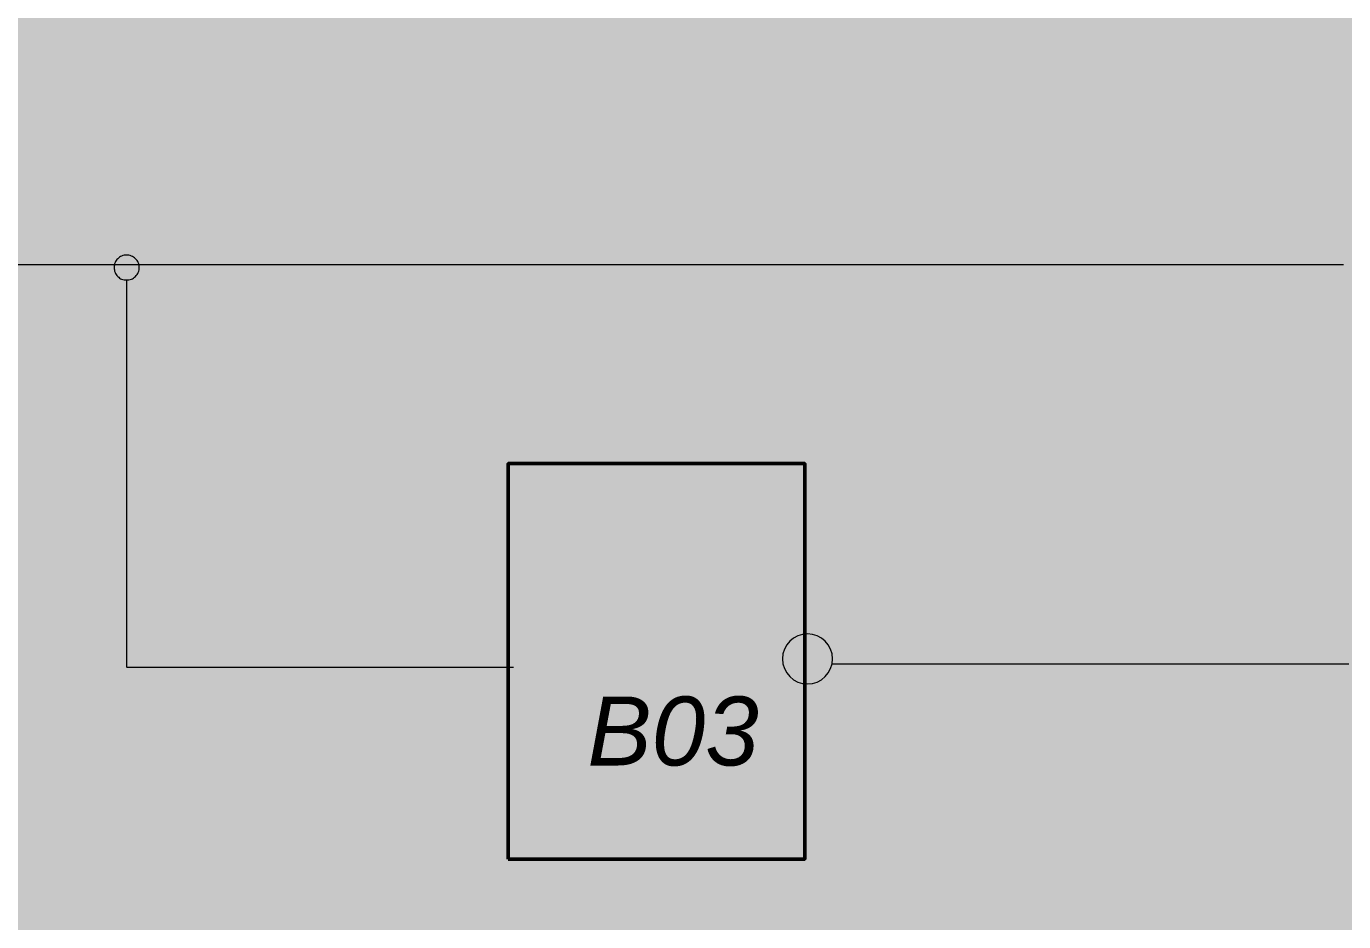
# Model space of a CAD drawing. Header units: millimetres. Extents: x 0 to 295, y 2 to 210.
# Drawn here: x 33.9 to 99.9, y 120.5 to 165.4 of the extents above; entities that cross this region are included whole.
import ezdxf

# ---------------------------------------------------------------- set-up
doc = ezdxf.new("R2010")
doc.units = ezdxf.units.MM
doc.header["$MEASUREMENT"] = 0
doc.layers.get('0').update_dxf_attribs({"linetype": 'CONTINUOUS'})
doc.styles.add('Arial$201', font='ariali.ttf', dxfattribs={"oblique": 15, "height": 6.045128})

msp = doc.modelspace()

# ---------------------------------------------------------------- hatches: boundary and pattern name
at = {"true_color": 0xffffff}
for points in [[(-0.131, 210.23), (-0.131, 1.772), (294.435, 1.772), (294.435, 210.23)], [(-0.131, 210.23), (-0.131, 2.034), (294.435, 2.034), (294.435, 210.23)], [(58.084, 143.488), (58.084, 123.679), (72.941, 123.679), (72.941, 143.488)]]:
    msp.add_hatch(color=0, dxfattribs=at).paths.add_polyline_path(points)
at = {"true_color": 0x000007}
for points in [[(95.653, 154.606), (96.095, 156.771), (96.095, 156.771), (96.07, 156.752), (96.045, 156.734), (96.018, 156.716), (95.991, 156.699), (95.964, 156.681), (95.935, 156.664), (95.906, 156.647), (95.875, 156.63), (95.845, 156.613), (95.813, 156.597), (95.78, 156.581), (95.747, 156.566), (95.713, 156.551), (95.677, 156.536), (95.641, 156.521), (95.605, 156.507), (95.567, 156.494), (95.528, 156.48), (95.488, 156.467), (95.448, 156.455), (95.406, 156.443), (95.364, 156.432), (95.32, 156.421), (95.275, 156.41), (95.275, 156.41), (95.341, 156.722), (95.341, 156.722), (95.363, 156.732), (95.386, 156.742), (95.408, 156.752), (95.43, 156.763), (95.452, 156.773), (95.474, 156.784), (95.495, 156.794), (95.517, 156.805), (95.539, 156.816), (95.56, 156.826), (95.582, 156.838), (95.603, 156.849), (95.625, 156.86), (95.646, 156.872), (95.668, 156.883), (95.69, 156.895), (95.711, 156.908), (95.733, 156.92), (95.755, 156.933), (95.777, 156.946), (95.799, 156.959), (95.821, 156.972), (95.843, 156.986), (95.866, 157), (95.866, 157), (95.886, 157.015), (95.906, 157.029), (95.926, 157.043), (95.945, 157.056), (95.964, 157.07), (95.983, 157.083), (96.001, 157.097), (96.019, 157.11), (96.036, 157.123), (96.054, 157.135), (96.071, 157.148), (96.087, 157.16), (96.103, 157.173), (96.119, 157.185), (96.135, 157.196), (96.15, 157.208), (96.165, 157.22), (96.179, 157.231), (96.194, 157.242), (96.207, 157.253), (96.221, 157.264), (96.234, 157.275), (96.247, 157.285), (96.259, 157.296), (96.265, 157.304), (96.272, 157.312), (96.278, 157.32), (96.284, 157.328), (96.29, 157.337), (96.296, 157.345), (96.302, 157.353), (96.309, 157.361), (96.315, 157.369), (96.321, 157.378), (96.327, 157.386), (96.333, 157.394), (96.339, 157.402), (96.345, 157.41), (96.352, 157.419), (96.358, 157.427), (96.364, 157.435), (96.37, 157.443), (96.376, 157.451), (96.382, 157.46), (96.388, 157.468), (96.395, 157.476), (96.401, 157.484), (96.407, 157.492), (96.604, 157.492), (95.997, 154.606), (95.653, 154.606), (95.997, 154.606)], [(34.83, 154.098), (35.29, 156.279), (35.29, 156.279), (35.265, 156.259), (35.239, 156.239), (35.212, 156.22), (35.184, 156.201), (35.156, 156.182), (35.127, 156.165), (35.097, 156.147), (35.066, 156.13), (35.034, 156.113), (35.001, 156.097), (34.967, 156.081), (34.933, 156.066), (34.898, 156.05), (34.862, 156.036), (34.825, 156.021), (34.787, 156.007), (34.748, 155.993), (34.708, 155.979), (34.668, 155.966), (34.627, 155.952), (34.585, 155.939), (34.542, 155.927), (34.498, 155.914), (34.453, 155.902), (34.453, 155.902), (34.535, 156.23), (34.535, 156.23), (34.556, 156.238), (34.577, 156.247), (34.597, 156.256), (34.618, 156.265), (34.64, 156.275), (34.661, 156.285), (34.682, 156.295), (34.704, 156.306), (34.725, 156.316), (34.746, 156.328), (34.768, 156.339), (34.789, 156.351), (34.811, 156.363), (34.832, 156.375), (34.854, 156.387), (34.875, 156.4), (34.897, 156.413), (34.918, 156.426), (34.939, 156.439), (34.96, 156.452), (34.981, 156.466), (35.002, 156.48), (35.023, 156.494), (35.044, 156.508), (35.044, 156.508), (35.066, 156.521), (35.088, 156.533), (35.109, 156.546), (35.13, 156.559), (35.15, 156.572), (35.17, 156.585), (35.189, 156.598), (35.208, 156.61), (35.226, 156.623), (35.243, 156.636), (35.261, 156.649), (35.277, 156.662), (35.293, 156.675), (35.309, 156.688), (35.324, 156.7), (35.339, 156.713), (35.353, 156.725), (35.366, 156.737), (35.38, 156.749), (35.392, 156.76), (35.404, 156.771), (35.416, 156.782), (35.427, 156.793), (35.437, 156.804), (35.443, 156.81), (35.45, 156.816), (35.456, 156.823), (35.462, 156.83), (35.468, 156.836), (35.474, 156.843), (35.48, 156.85), (35.486, 156.858), (35.493, 156.865), (35.499, 156.872), (35.505, 156.88), (35.511, 156.888), (35.517, 156.895), (35.523, 156.903), (35.529, 156.911), (35.536, 156.919), (35.542, 156.927), (35.548, 156.935), (35.554, 156.943), (35.56, 156.951), (35.566, 156.959), (35.572, 156.968), (35.579, 156.976), (35.585, 156.984), (35.798, 156.984), (35.191, 154.098), (34.83, 154.098), (35.191, 154.098)], [(65.315, 137.978), (65.758, 140.159), (65.758, 140.159), (65.733, 140.141), (65.707, 140.123), (65.681, 140.105), (65.654, 140.087), (65.626, 140.069), (65.598, 140.052), (65.568, 140.035), (65.538, 140.018), (65.507, 140.001), (65.476, 139.984), (65.443, 139.968), (65.41, 139.952), (65.375, 139.936), (65.34, 139.921), (65.304, 139.906), (65.267, 139.891), (65.23, 139.876), (65.191, 139.862), (65.151, 139.848), (65.11, 139.834), (65.069, 139.82), (65.026, 139.807), (64.983, 139.794), (64.938, 139.782), (64.938, 139.782), (65.004, 140.11), (65.004, 140.11), (65.026, 140.118), (65.049, 140.127), (65.071, 140.136), (65.093, 140.145), (65.115, 140.155), (65.136, 140.165), (65.158, 140.175), (65.18, 140.186), (65.201, 140.197), (65.223, 140.208), (65.245, 140.219), (65.266, 140.231), (65.288, 140.243), (65.309, 140.255), (65.331, 140.267), (65.352, 140.28), (65.374, 140.293), (65.396, 140.306), (65.418, 140.319), (65.44, 140.333), (65.462, 140.346), (65.484, 140.36), (65.506, 140.374), (65.528, 140.389), (65.528, 140.389), (65.549, 140.403), (65.569, 140.417), (65.588, 140.431), (65.608, 140.445), (65.627, 140.458), (65.645, 140.472), (65.664, 140.485), (65.682, 140.498), (65.699, 140.511), (65.716, 140.524), (65.733, 140.536), (65.75, 140.549), (65.766, 140.561), (65.782, 140.573), (65.798, 140.585), (65.813, 140.596), (65.828, 140.608), (65.842, 140.619), (65.856, 140.63), (65.87, 140.642), (65.884, 140.652), (65.897, 140.663), (65.91, 140.674), (65.922, 140.684), (65.928, 140.69), (65.934, 140.697), (65.941, 140.703), (65.947, 140.71), (65.953, 140.717), (65.959, 140.724), (65.965, 140.731), (65.971, 140.739), (65.977, 140.746), (65.984, 140.754), (65.99, 140.762), (65.996, 140.77), (66.002, 140.778), (66.008, 140.787), (66.014, 140.795), (66.02, 140.804), (66.027, 140.813), (66.033, 140.822), (66.039, 140.832), (66.045, 140.841), (66.051, 140.851), (66.057, 140.861), (66.063, 140.87), (66.07, 140.881), (66.266, 140.881), (65.66, 137.978), (65.315, 137.978), (65.66, 137.978)]]:
    msp.add_hatch(color=0, dxfattribs=at).paths.add_polyline_path(points)
h = msp.add_hatch(color=0, dxfattribs=at)
edge = h.paths.add_edge_path()
edge.add_spline(control_points=[(39.602, 153.311), (39.602, 153.229), (39.586, 153.147), (39.553, 153.065), (39.553, 153.065), (39.52, 152.999), (39.471, 152.917), (39.406, 152.868), (39.406, 152.868), (39.356, 152.802), (39.291, 152.753), (39.209, 152.72), (39.209, 152.72), (39.127, 152.704), (39.045, 152.688), (38.963, 152.688), (38.963, 152.688), (38.881, 152.688), (38.799, 152.704), (38.717, 152.72), (38.717, 152.72), (38.651, 152.753), (38.586, 152.802), (38.52, 152.868), (38.52, 152.868), (38.455, 152.917), (38.422, 152.999), (38.389, 153.065), (38.389, 153.065), (38.356, 153.147), (38.34, 153.229), (38.34, 153.311), (38.34, 153.311), (38.34, 153.393), (38.356, 153.475), (38.389, 153.557), (38.389, 153.557), (38.422, 153.622), (38.455, 153.688), (38.52, 153.753), (38.52, 153.753), (38.586, 153.819), (38.651, 153.852), (38.717, 153.885), (38.717, 153.885), (38.799, 153.917), (38.881, 153.934), (38.963, 153.934), (38.963, 153.934), (39.045, 153.934), (39.127, 153.917), (39.209, 153.885), (39.209, 153.885), (39.291, 153.852), (39.356, 153.819), (39.406, 153.753), (39.406, 153.753), (39.471, 153.688), (39.52, 153.622), (39.553, 153.557), (39.553, 153.557), (39.586, 153.475), (39.602, 153.393), (39.602, 153.311)], knot_values=[0, 0, 0, 0, 0.015625, 0.015625, 0.015625, 0.015625, 0.03125, 0.03125, 0.03125, 0.03125, 0.046875, 0.046875, 0.046875, 0.046875, 0.0625, 0.0625, 0.0625, 0.0625, 0.078125, 0.078125, 0.078125, 0.078125, 0.09375, 0.09375, 0.09375, 0.09375, 0.109375, 0.109375, 0.109375, 0.109375, 0.125, 0.125, 0.125, 0.125, 0.140625, 0.140625, 0.140625, 0.140625, 0.15625, 0.15625, 0.15625, 0.15625, 0.171875, 0.171875, 0.171875, 0.171875, 0.1875, 0.1875, 0.1875, 0.1875, 0.203125, 0.203125, 0.203125, 0.203125, 0.21875, 0.21875, 0.21875, 0.21875, 0.234375, 0.234375, 0.234375, 0.234375, 1, 1, 1, 1], degree=3, periodic=0)
h = msp.add_hatch(color=0, dxfattribs=at)
h.paths.add_polyline_path([(94.915, 133.96), (94.915, 133.96), (94.919, 133.981), (94.923, 134.001), (94.928, 134.021), (94.932, 134.041), (94.937, 134.061), (94.942, 134.08), (94.948, 134.099), (94.953, 134.118), (94.958, 134.137), (94.964, 134.156), (94.97, 134.174), (94.976, 134.192), (94.982, 134.21), (94.989, 134.227), (94.995, 134.245), (95.002, 134.262), (95.009, 134.278), (95.016, 134.295), (95.023, 134.311), (95.031, 134.327), (95.038, 134.342), (95.046, 134.357), (95.054, 134.372), (95.062, 134.387), (95.062, 134.387), (95.071, 134.401), (95.079, 134.416), (95.088, 134.43), (95.096, 134.444), (95.106, 134.458), (95.115, 134.473), (95.124, 134.487), (95.134, 134.501), (95.144, 134.515), (95.154, 134.529), (95.164, 134.543), (95.175, 134.557), (95.186, 134.571), (95.197, 134.584), (95.208, 134.598), (95.22, 134.612), (95.232, 134.625), (95.244, 134.638), (95.257, 134.651), (95.27, 134.664), (95.283, 134.677), (95.297, 134.69), (95.31, 134.702), (95.325, 134.715), (95.339, 134.728), (95.355, 134.741), (95.372, 134.756), (95.389, 134.771), (95.407, 134.787), (95.427, 134.804), (95.447, 134.821), (95.468, 134.84), (95.49, 134.859), (95.513, 134.879), (95.537, 134.9), (95.562, 134.922), (95.589, 134.944), (95.616, 134.967), (95.644, 134.991), (95.673, 135.016), (95.704, 135.041), (95.735, 135.068), (95.768, 135.095), (95.801, 135.122), (95.836, 135.15), (95.872, 135.179), (95.909, 135.209), (95.948, 135.24), (95.97, 135.258), (95.992, 135.276), (96.013, 135.293), (96.034, 135.311), (96.054, 135.327), (96.074, 135.344), (96.093, 135.36), (96.111, 135.376), (96.129, 135.391), (96.146, 135.406), (96.163, 135.42), (96.179, 135.434), (96.195, 135.448), (96.21, 135.461), (96.224, 135.474), (96.238, 135.486), (96.251, 135.498), (96.264, 135.509), (96.276, 135.52), (96.287, 135.531), (96.297, 135.541), (96.307, 135.55), (96.316, 135.559), (96.325, 135.568), (96.337, 135.58), (96.349, 135.592), (96.36, 135.604), (96.371, 135.617), (96.382, 135.629), (96.393, 135.641), (96.403, 135.654), (96.413, 135.666), (96.423, 135.678), (96.432, 135.691), (96.441, 135.703), (96.45, 135.715), (96.459, 135.727), (96.467, 135.74), (96.475, 135.752), (96.483, 135.764), (96.49, 135.777), (96.498, 135.789), (96.505, 135.801), (96.512, 135.814), (96.519, 135.826), (96.525, 135.838), (96.532, 135.85), (96.538, 135.863), (96.542, 135.873), (96.546, 135.883), (96.55, 135.893), (96.553, 135.902), (96.556, 135.912), (96.56, 135.922), (96.563, 135.931), (96.565, 135.94), (96.568, 135.95), (96.571, 135.959), (96.573, 135.968), (96.575, 135.977), (96.577, 135.987), (96.579, 135.996), (96.58, 136.005), (96.582, 136.015), (96.583, 136.024), (96.584, 136.033), (96.585, 136.043), (96.586, 136.053), (96.587, 136.062), (96.587, 136.072), (96.587, 136.082), (96.587, 136.092), (96.587, 136.109), (96.586, 136.125), (96.585, 136.141), (96.583, 136.156), (96.581, 136.172), (96.578, 136.187), (96.575, 136.202), (96.571, 136.217), (96.567, 136.232), (96.562, 136.247), (96.556, 136.261), (96.55, 136.275), (96.544, 136.288), (96.537, 136.302), (96.53, 136.315), (96.522, 136.328), (96.513, 136.341), (96.504, 136.353), (96.495, 136.365), (96.485, 136.377), (96.474, 136.388), (96.463, 136.399), (96.452, 136.41), (96.44, 136.42), (96.429, 136.432), (96.419, 136.444), (96.407, 136.455), (96.396, 136.465), (96.384, 136.475), (96.372, 136.485), (96.36, 136.494), (96.347, 136.502), (96.334, 136.51), (96.32, 136.518), (96.306, 136.525), (96.292, 136.531), (96.278, 136.537), (96.263, 136.542), (96.248, 136.547), (96.232, 136.551), (96.216, 136.555), (96.2, 136.559), (96.183, 136.561), (96.166, 136.564), (96.149, 136.566), (96.132, 136.567), (96.114, 136.568), (96.095, 136.568), (96.079, 136.568), (96.063, 136.567), (96.047, 136.566), (96.031, 136.564), (96.015, 136.561), (96, 136.559), (95.985, 136.555), (95.97, 136.551), (95.955, 136.547), (95.94, 136.542), (95.925, 136.537), (95.911, 136.531), (95.897, 136.525), (95.882, 136.518), (95.869, 136.51), (95.855, 136.502), (95.841, 136.494), (95.828, 136.485), (95.815, 136.475), (95.802, 136.465), (95.789, 136.455), (95.776, 136.444), (95.763, 136.432), (95.751, 136.42), (95.739, 136.408), (95.727, 136.395), (95.715, 136.381), (95.703, 136.367), (95.692, 136.352), (95.681, 136.337), (95.67, 136.322), (95.659, 136.305), (95.649, 136.289), (95.639, 136.272), (95.629, 136.254), (95.62, 136.236), (95.611, 136.217), (95.602, 136.198), (95.594, 136.178), (95.586, 136.158), (95.578, 136.137), (95.571, 136.116), (95.564, 136.094), (95.558, 136.072), (95.552, 136.049), (95.547, 136.026), (95.542, 136.002), (95.538, 135.977), (95.177, 136.027), (95.177, 136.027), (95.181, 136.057), (95.187, 136.087), (95.192, 136.117), (95.199, 136.147), (95.206, 136.176), (95.214, 136.205), (95.222, 136.233), (95.232, 136.261), (95.242, 136.288), (95.252, 136.315), (95.263, 136.341), (95.275, 136.367), (95.288, 136.392), (95.301, 136.417), (95.315, 136.441), (95.33, 136.465), (95.345, 136.488), (95.361, 136.511), (95.378, 136.533), (95.396, 136.554), (95.414, 136.575), (95.433, 136.595), (95.452, 136.615), (95.472, 136.633), (95.495, 136.651), (95.518, 136.669), (95.541, 136.685), (95.564, 136.7), (95.587, 136.715), (95.611, 136.729), (95.635, 136.742), (95.659, 136.754), (95.684, 136.766), (95.709, 136.776), (95.734, 136.786), (95.759, 136.795), (95.785, 136.804), (95.811, 136.811), (95.838, 136.818), (95.865, 136.824), (95.892, 136.829), (95.92, 136.834), (95.948, 136.838), (95.976, 136.841), (96.005, 136.844), (96.035, 136.845), (96.065, 136.846), (96.095, 136.847), (96.116, 136.846), (96.136, 136.846), (96.156, 136.845), (96.176, 136.844), (96.196, 136.842), (96.215, 136.84), (96.235, 136.838), (96.254, 136.836), (96.273, 136.833), (96.292, 136.83), (96.31, 136.826), (96.329, 136.822), (96.347, 136.818), (96.366, 136.813), (96.384, 136.808), (96.401, 136.803), (96.419, 136.797), (96.437, 136.791), (96.454, 136.785), (96.471, 136.778), (96.488, 136.771), (96.505, 136.764), (96.522, 136.756), (96.538, 136.748), (96.538, 136.748), (96.554, 136.74), (96.57, 136.731), (96.586, 136.722), (96.601, 136.713), (96.616, 136.703), (96.63, 136.693), (96.645, 136.682), (96.658, 136.672), (96.672, 136.661), (96.685, 136.649), (96.698, 136.637), (96.71, 136.625), (96.722, 136.613), (96.734, 136.6), (96.746, 136.587), (96.757, 136.573), (96.767, 136.559), (96.778, 136.545), (96.788, 136.531), (96.798, 136.516), (96.807, 136.501), (96.816, 136.485), (96.825, 136.469), (96.833, 136.453), (96.841, 136.439), (96.849, 136.424), (96.857, 136.409), (96.865, 136.394), (96.872, 136.379), (96.879, 136.364), (96.886, 136.349), (96.892, 136.333), (96.898, 136.318), (96.904, 136.302), (96.91, 136.286), (96.915, 136.271), (96.92, 136.255), (96.925, 136.239), (96.929, 136.223), (96.933, 136.206), (96.936, 136.19), (96.939, 136.174), (96.942, 136.158), (96.944, 136.141), (96.946, 136.125), (96.947, 136.109), (96.948, 136.092), (96.948, 136.076), (96.948, 136.051), (96.946, 136.027), (96.944, 136.003), (96.941, 135.979), (96.938, 135.955), (96.933, 135.931), (96.928, 135.907), (96.922, 135.884), (96.915, 135.861), (96.908, 135.837), (96.9, 135.814), (96.891, 135.791), (96.881, 135.768), (96.871, 135.745), (96.86, 135.722), (96.848, 135.699), (96.836, 135.677), (96.824, 135.654), (96.81, 135.631), (96.796, 135.609), (96.782, 135.586), (96.767, 135.563), (96.751, 135.541), (96.735, 135.518), (96.735, 135.518), (96.724, 135.505), (96.711, 135.491), (96.696, 135.476), (96.68, 135.46), (96.662, 135.442), (96.643, 135.423), (96.621, 135.403), (96.598, 135.382), (96.573, 135.359), (96.547, 135.336), (96.519, 135.311), (96.489, 135.285), (96.457, 135.257), (96.424, 135.229), (96.389, 135.199), (96.352, 135.169), (96.314, 135.136), (96.274, 135.103), (96.232, 135.069), (96.188, 135.033), (96.143, 134.996), (96.096, 134.958), (96.047, 134.919), (95.997, 134.879), (95.997, 134.879), (95.975, 134.861), (95.953, 134.843), (95.932, 134.825), (95.911, 134.808), (95.891, 134.791), (95.871, 134.774), (95.852, 134.758), (95.833, 134.742), (95.815, 134.727), (95.797, 134.711), (95.78, 134.697), (95.763, 134.682), (95.747, 134.668), (95.731, 134.654), (95.716, 134.641), (95.702, 134.627), (95.688, 134.615), (95.674, 134.602), (95.661, 134.59), (95.648, 134.578), (95.636, 134.567), (95.625, 134.556), (95.614, 134.545), (95.603, 134.534), (95.603, 134.534), (95.593, 134.522), (95.583, 134.51), (95.573, 134.498), (95.564, 134.487), (95.554, 134.475), (95.545, 134.464), (95.536, 134.453), (95.527, 134.442), (95.518, 134.431), (95.509, 134.42), (95.501, 134.409), (95.493, 134.399), (95.485, 134.389), (95.477, 134.379), (95.469, 134.369), (95.461, 134.36), (95.454, 134.35), (95.447, 134.341), (95.439, 134.332), (95.433, 134.323), (95.426, 134.314), (95.419, 134.305), (95.413, 134.297), (95.407, 134.288), (95.407, 134.288), (96.702, 134.288), (96.636, 133.96)])
h.paths.add_polyline_path([(94.915, 133.96), (96.636, 133.96)])
at = {"true_color": 0xffffff}
h = msp.add_hatch(color=0, dxfattribs=at)
edge = h.paths.add_edge_path()
edge.add_spline(control_points=[(71.826, 133.715), (71.826, 134.403), (72.383, 134.961), (73.072, 134.961), (73.072, 134.961), (73.777, 134.961), (74.334, 134.403), (74.334, 133.715), (74.334, 133.715), (74.334, 133.009), (73.777, 132.452), (73.072, 132.452), (73.072, 132.452), (72.383, 132.452), (71.826, 133.009), (71.826, 133.715)], knot_values=[0, 0, 0, 0, 0.0625, 0.0625, 0.0625, 0.0625, 0.125, 0.125, 0.125, 0.125, 0.1875, 0.1875, 0.1875, 0.1875, 1, 1, 1, 1], degree=3, periodic=0)

# ---------------------------------------------------------------- linework, layer by layer
at = {"color": 0, "linetype": 'Continuous', "lineweight": 20, "true_color": 0x000007}
for points in [[(29.14, 153.458), (99.933, 153.458), (99.933, 153.458)], [(38.963, 152.688), (38.963, 133.305), (38.963, 133.305)], [(74.334, 133.469), (100.195, 133.469), (100.195, 133.469)], [(38.963, 133.288), (58.346, 133.288), (58.346, 133.288)]]:
    msp.add_lwpolyline(points, dxfattribs=at)
at = {"color": 0, "linetype": 'Continuous', "lineweight": 50, "true_color": 0x000007}
msp.add_lwpolyline([(58.084, 123.679), (72.941, 123.679), (72.941, 143.488), (58.084, 143.488)], close=True, dxfattribs=at)
at = {"color": 0, "linetype": 'Continuous', "lineweight": 20, "true_color": 0x000007}
for points, knots in [([(39.602, 153.311), (39.602, 153.229), (39.586, 153.147), (39.553, 153.065), (39.553, 153.065), (39.52, 152.999), (39.471, 152.917), (39.406, 152.868), (39.406, 152.868), (39.356, 152.802), (39.291, 152.753), (39.209, 152.72), (39.209, 152.72), (39.127, 152.704), (39.045, 152.688), (38.963, 152.688), (38.963, 152.688), (38.881, 152.688), (38.799, 152.704), (38.717, 152.72), (38.717, 152.72), (38.651, 152.753), (38.586, 152.802), (38.52, 152.868), (38.52, 152.868), (38.455, 152.917), (38.422, 152.999), (38.389, 153.065), (38.389, 153.065), (38.356, 153.147), (38.34, 153.229), (38.34, 153.311), (38.34, 153.311), (38.34, 153.393), (38.356, 153.475), (38.389, 153.557), (38.389, 153.557), (38.422, 153.622), (38.455, 153.688), (38.52, 153.753), (38.52, 153.753), (38.586, 153.819), (38.651, 153.852), (38.717, 153.885), (38.717, 153.885), (38.799, 153.917), (38.881, 153.934), (38.963, 153.934), (38.963, 153.934), (39.045, 153.934), (39.127, 153.917), (39.209, 153.885), (39.209, 153.885), (39.291, 153.852), (39.356, 153.819), (39.406, 153.753), (39.406, 153.753), (39.471, 153.688), (39.52, 153.622), (39.553, 153.557), (39.553, 153.557), (39.586, 153.475), (39.602, 153.393), (39.602, 153.311)], [0, 0, 0, 0, 0.015625, 0.015625, 0.015625, 0.015625, 0.03125, 0.03125, 0.03125, 0.03125, 0.046875, 0.046875, 0.046875, 0.046875, 0.0625, 0.0625, 0.0625, 0.0625, 0.078125, 0.078125, 0.078125, 0.078125, 0.09375, 0.09375, 0.09375, 0.09375, 0.109375, 0.109375, 0.109375, 0.109375, 0.125, 0.125, 0.125, 0.125, 0.140625, 0.140625, 0.140625, 0.140625, 0.15625, 0.15625, 0.15625, 0.15625, 0.171875, 0.171875, 0.171875, 0.171875, 0.1875, 0.1875, 0.1875, 0.1875, 0.203125, 0.203125, 0.203125, 0.203125, 0.21875, 0.21875, 0.21875, 0.21875, 0.234375, 0.234375, 0.234375, 0.234375, 1, 1, 1, 1]), ([(71.826, 133.715), (71.826, 134.403), (72.383, 134.961), (73.072, 134.961), (73.072, 134.961), (73.777, 134.961), (74.334, 134.403), (74.334, 133.715), (74.334, 133.715), (74.334, 133.009), (73.777, 132.452), (73.072, 132.452), (73.072, 132.452), (72.383, 132.452), (71.826, 133.009), (71.826, 133.715)], [0, 0, 0, 0, 0.0625, 0.0625, 0.0625, 0.0625, 0.125, 0.125, 0.125, 0.125, 0.1875, 0.1875, 0.1875, 0.1875, 1, 1, 1, 1])]:
    msp.add_open_spline(points, degree=3, knots=knots, dxfattribs=at)

# ---------------------------------------------------------------- texts
at = {"color": 0, "true_color": 0x000007, "style": 'Arial$201'}
msp.add_text('B03', height=3.4544, dxfattribs=at).set_placement((62.052, 128.369))

doc.saveas('drawing.dxf')
